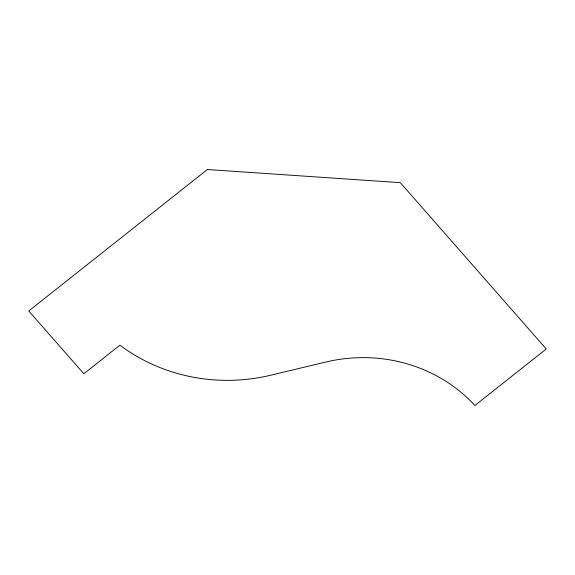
<?xml version="1.0" encoding="UTF-8"?>
<svg xmlns="http://www.w3.org/2000/svg" width="575" height="575" viewBox="0 0 575 575"><rect width="100%" height="100%" fill="white"/><g stroke="black" fill="none" stroke-linecap="round" stroke-linejoin="round"><path stroke-width="0.86" d="M207.374 169.524L28.75 310.982L83.828 373.757L119.916 345.18A176.151 166.146 -10 0 0 270.624 375.238L325.946 362.013A151.268 142.679 -10 0 1 474.907 405.476L546.25 348.982L400.322 182.67L207.374 169.524"/></g></svg>
